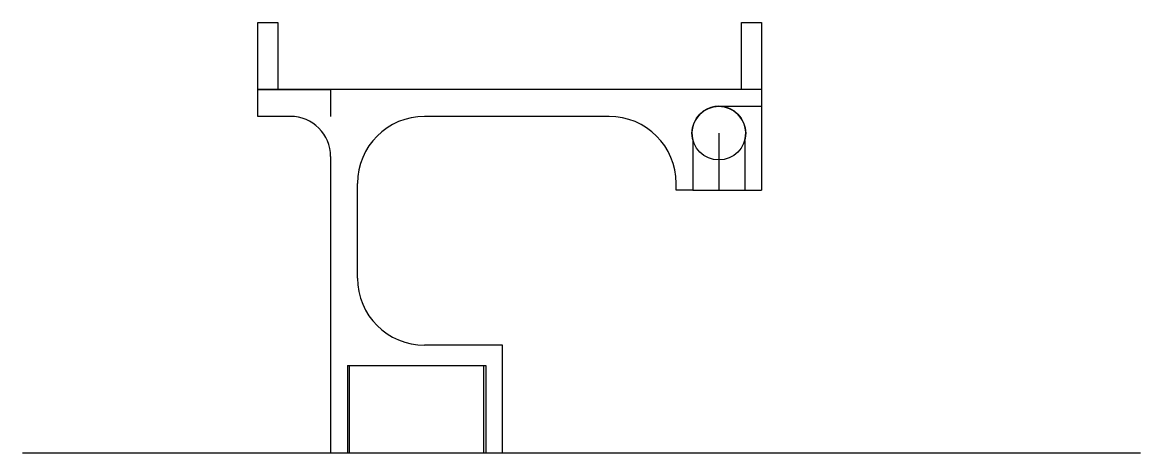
# Model space of a CAD drawing. Header units: millimetres. Extents: x 51 to 217, y 32 to 96.
import ezdxf

# ---------------------------------------------------------------- set-up
doc = ezdxf.new("R2010")
doc.units = ezdxf.units.MM
doc.layers.get('0').update_dxf_attribs({"linetype": 'CONTINUOUS'})

msp = doc.modelspace()

# ---------------------------------------------------------------- linework, layer by layer
for p, q in [((85.59, 95.81), (88.59, 95.81)), ((85.59, 85.81), (85.59, 95.81)), ((88.59, 95.81), (88.59, 85.81)), ((157.59, 85.81), (157.59, 95.81)), ((157.59, 95.81), (160.59, 95.81)), ((160.59, 95.81), (160.59, 85.81)), ((88.59, 85.81), (85.59, 85.81)), ((85.59, 85.81), (96.44, 85.81)), ((85.59, 81.81), (85.59, 85.81)), ((96.44, 85.81), (88.59, 85.81)), ((160.59, 85.81), (96.44, 85.81)), ((96.44, 85.81), (96.44, 81.81)), ((160.59, 85.81), (157.59, 85.81)), ((160.59, 85.81), (160.59, 70.81)), ((154.24, 83.31), (160.59, 83.31)), ((90.44, 81.81), (85.59, 81.81)), ((137.89, 81.81), (110.44, 81.81)), ((154.24, 79.31), (154.24, 70.81)), ((150.39, 78.23), (150.39, 70.81)), ((158.09, 78.23), (158.09, 70.81)), ((96.44, 75.81), (96.44, 31.71)), ((100.44, 57.71), (100.44, 71.81)), ((147.89, 70.81), (147.89, 71.81)), ((150.39, 70.81), (147.89, 70.81)), ((150.39, 70.81), (158.09, 70.81)), ((158.09, 70.81), (160.59, 70.81)), ((122.04, 47.71), (110.44, 47.71)), ((122.04, 31.71), (122.04, 47.71)), ((98.94, 44.71), (119.54, 44.71)), ((98.94, 44.71), (98.94, 31.71)), ((99.24, 44.71), (119.24, 44.71)), ((99.24, 31.71), (99.24, 44.71)), ((119.24, 31.71), (119.24, 44.71)), ((119.54, 44.71), (119.54, 31.71)), ((50.54, 31.71), (52.34, 31.71)), ((52.34, 31.71), (217.04, 31.71)), ((96.44, 31.71), (98.94, 31.71)), ((119.54, 31.71), (122.04, 31.71))]:
    msp.add_line(p, q)
msp.add_circle((154.24, 79.31), 4)
for centre, radius, start, end in [((154.24, 79.31), 4, -15.7405, 195.7405), ((90.44, 75.81), 6, 0, 90), ((110.44, 71.81), 10, 90, 180), ((137.89, 71.81), 10, 0, 90), ((110.44, 57.71), 10, 180, 270)]:
    msp.add_arc(centre, radius, start, end)

doc.saveas('drawing.dxf')
